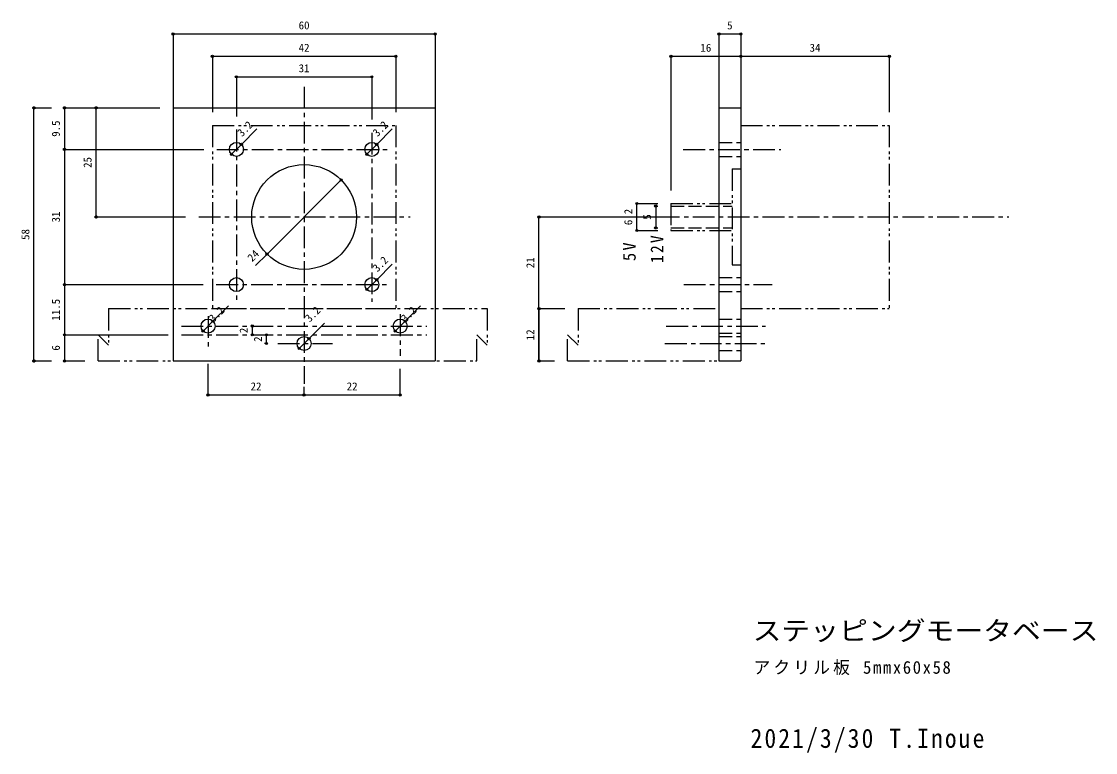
# Model space of a CAD drawing. Units: millimetres on the paper. Extents: x -120 to 126, y -81 to 86.
import ezdxf
from ezdxf.enums import TextEntityAlignment as Align

# ---------------------------------------------------------------- set-up
doc = ezdxf.new("R2010")
doc.units = ezdxf.units.MM
doc.header["$PDMODE"] = 32
doc.header["$PDSIZE"] = 0.5
for name, pattern in [('CHAIN1', [8, 5, -1, 1, -1]), ('DASHED3', [4, 3, -1]), ('DOUBLE_CHAIN1', [8.8, 5, -1, 0.6, -0.6, 0.6, -1])]:
    doc.linetypes.add(name, pattern=pattern)
for name, color, linetype in [('3-0_中心線1', 4, 'CHAIN1'), ('3-4_寸法線1', 4, 'Continuous'), ('3-5_レイヤ1', 7, 'DOUBLE_CHAIN1')]:
    doc.layers.add(name, color=color, linetype=linetype)
doc.styles.add('ＭＳ ゴシック', font='')
doc.styles.get('ＭＳ ゴシック').set_extended_font_data('MS Gothic')

msp = doc.modelspace()

# ---------------------------------------------------------------- linework, layer by layer
at = {"layer": '3-0_中心線1'}
for p, q in [((-55.493, 71.291), (-55.493, 3.224)), ((-70.993, 61.465), (-70.993, 21.736)), ((-39.993, 60.753), (-39.993, 22.02)), ((-75.487, 56.947), (-35.757, 56.947)), ((31.313, 56.947), (53.669, 56.947)), ((-79.617, 41.447), (-31.201, 41.447)), ((25.507, 41.447), (105.921, 41.447)), ((-75.629, 25.947), (-35.757, 25.947)), ((31.455, 25.947), (51.676, 25.947)), ((-77.493, 18.745), (-77.493, 10.771)), ((-33.493, 19.172), (-33.493, 9.632)), ((-83.604, 16.447), (-27.356, 16.447)), ((27.433, 16.447), (50.145, 16.447)), ((-83.604, 14.447), (-27.356, 14.447)), ((-61.532, 12.447), (-49.001, 12.447)), ((27.114, 12.447), (50.038, 12.447))]:
    msp.add_line(p, q, dxfattribs=at)
at = {"layer": '3-4_寸法線1', "color": 7}
for p, q in [((-85.493, 83.395), (-25.493, 83.395)), ((39.507, 83.395), (44.507, 83.395)), ((-76.493, 78.268), (-34.493, 78.268)), ((28.507, 78.268), (44.507, 78.268)), ((44.507, 78.268), (78.507, 78.268)), ((-70.993, 73.569), (-39.993, 73.569)), ((-69.862, 58.079), (-66.327, 61.614)), ((-38.862, 58.079), (-35.327, 61.614)), ((-110.375, 56.947), (-110.375, 25.947)), ((-72.125, 55.816), (-69.862, 58.079)), ((-41.125, 55.816), (-38.862, 58.079)), ((-47.008, 49.933), (-63.979, 32.962)), ((20.707, 38.347), (20.707, 44.547)), ((25.027, 43.947), (25.027, 38.947)), ((-1.724, 20.447), (-1.724, 41.447)), ((-63.979, 32.962), (-66.63, 30.31)), ((-38.862, 27.079), (-35.327, 30.614)), ((-41.125, 24.816), (-38.862, 27.079)), ((-110.375, 25.947), (-110.375, 14.447)), ((-1.724, 20.447), (-1.724, 8.447)), ((-1.724, 8.447), (-1.724, 20.447)), ((-67.37, 16.447), (-67.37, 14.447)), ((-110.375, 14.447), (-110.375, 8.447)), ((-64.095, 12.447), (-64.095, 14.447)), ((-77.493, 0.66), (-55.493, 0.66)), ((-55.493, 0.66), (-33.493, 0.66))]:
    msp.add_line(p, q, dxfattribs=at)
at = {"layer": '3-4_寸法線1'}
for p, q in [((-85.493, 83.395), (-85.493, 66.447)), ((-25.493, 83.395), (-25.493, 66.447)), ((39.507, 83.395), (39.507, 66.447)), ((44.507, 83.395), (44.507, 66.447)), ((-76.493, 78.268), (-76.493, 65.447)), ((-34.493, 78.268), (-34.493, 65.447)), ((28.507, 78.268), (28.507, 47.547)), ((44.507, 78.268), (44.507, 66.447)), ((78.507, 78.268), (78.507, 65.447)), ((-70.993, 73.569), (-70.993, 64.465)), ((-39.993, 73.569), (-39.993, 63.753)), ((-110.375, 56.947), (-78.487, 56.947)), ((20.707, 44.547), (25.507, 44.547)), ((25.027, 43.947), (25.507, 43.947)), ((-1.724, 41.447), (25.507, 41.447)), ((20.707, 38.347), (25.507, 38.347)), ((25.027, 38.947), (25.507, 38.947)), ((-110.375, 25.947), (-78.629, 25.947)), ((-1.724, 20.447), (4.247, 20.447)), ((-110.375, 14.447), (-86.604, 14.447)), ((-64.095, 12.447), (-64.532, 12.447)), ((-110.375, 8.447), (-105.676, 8.447)), ((-77.493, 0.66), (-77.493, 7.771)), ((-1.724, 8.447), (1.836, 8.447)), ((-33.493, 0.66), (-33.493, 6.632)), ((-55.493, 0.66), (-55.493, 2.521))]:
    msp.add_line(p, q, dxfattribs=at)
at = {"layer": '3-4_寸法線1', "color": 7}
for points in [[(-78.625, 15.316), (-76.362, 17.579), (-72.827, 21.114)], [(-34.625, 15.316), (-32.362, 17.579), (-28.827, 21.114)], [(-56.625, 11.316), (-54.362, 13.579), (-50.827, 17.114)]]:
    msp.add_lwpolyline(points, dxfattribs=at)
at = {"layer": '3-4_寸法線1'}
for p in [(-85.493, 83.395), (-25.493, 83.395), (39.507, 83.395), (44.507, 83.395), (-76.493, 78.268), (-34.493, 78.268), (28.507, 78.268), (44.507, 78.268), (78.507, 78.268), (-70.993, 73.569), (-39.993, 73.569), (-110.375, 56.947), (-69.862, 58.079), (-38.862, 58.079), (-72.125, 55.816), (-41.125, 55.816), (-47.008, 49.933), (20.707, 44.547), (25.027, 43.947), (-1.724, 41.447), (20.707, 38.347), (25.027, 38.947), (-63.979, 32.962), (-38.862, 27.079), (-110.375, 25.947), (-41.125, 24.816), (-1.724, 20.447), (-76.362, 17.579), (-32.362, 17.579), (-78.625, 15.316), (-67.37, 16.447), (-34.625, 15.316), (-110.375, 14.447), (-67.37, 14.447), (-64.095, 14.447), (-64.095, 12.447), (-54.362, 13.579), (-56.625, 11.316), (-110.375, 8.447), (-1.724, 8.447), (-77.493, 0.66), (-55.493, 0.66), (-33.493, 0.66)]:
    msp.add_point(p, dxfattribs=at)
at = {"layer": '3-5_レイヤ1', "linetype": 'Continuous'}
for p, q in [((-117.352, 8.447), (-117.352, 66.447)), ((-110.375, 66.447), (-110.375, 56.947)), ((-103.112, 41.447), (-103.112, 66.447)), ((-85.493, 66.447), (-25.493, 66.447)), ((-85.493, 66.447), (-85.493, 8.447)), ((-25.493, 66.447), (-25.493, 8.447)), ((39.507, 66.447), (44.507, 66.447)), ((39.507, 66.447), (39.507, 8.447)), ((44.507, 66.447), (44.507, 8.447)), ((-85.493, 8.447), (-25.493, 8.447)), ((39.507, 8.447), (44.507, 8.447))]:
    msp.add_line(p, q, dxfattribs=at)
at = {"layer": '3-5_レイヤ1', "color": 4, "linetype": 'Continuous'}
for p, q in [((-117.352, 66.447), (-113.375, 66.447)), ((-110.375, 66.447), (-88.493, 66.447)), ((-103.112, 66.447), (-88.493, 66.447)), ((-103.112, 41.447), (-82.617, 41.447)), ((-117.352, 8.447), (-113.375, 8.447))]:
    msp.add_line(p, q, dxfattribs=at)
at = {"layer": '3-5_レイヤ1'}
for p, q in [((-76.493, 62.447), (-34.493, 62.447)), ((-76.493, 62.447), (-76.493, 20.447)), ((-34.493, 62.447), (-34.493, 20.447)), ((44.507, 62.447), (78.507, 62.447)), ((78.507, 62.447), (78.507, 20.447)), ((42.507, 52.447), (42.507, 30.447)), ((42.507, 52.447), (44.507, 52.447)), ((28.507, 44.547), (28.507, 38.347)), ((28.507, 44.547), (42.507, 44.547)), ((28.507, 38.347), (42.507, 38.347)), ((42.507, 30.447), (44.507, 30.447)), ((-100.264, 20.447), (-34.493, 20.447)), ((-100.264, 20.447), (-100.264, 12.052)), ((-76.493, 20.447), (-13.543, 20.447)), ((-13.543, 20.447), (-13.543, 12.052)), ((7.247, 20.447), (7.247, 12.052)), ((7.247, 20.447), (39.507, 20.447)), ((44.507, 20.447), (78.507, 20.447)), ((-102.676, 8.447), (-102.676, 14.464)), ((-100.264, 12.052), (-102.676, 14.464)), ((-15.955, 8.447), (-15.955, 14.464)), ((-13.543, 12.052), (-15.955, 14.464)), ((4.836, 8.447), (4.836, 14.464)), ((7.247, 12.052), (4.836, 14.464)), ((-102.676, 8.447), (-15.955, 8.447)), ((4.836, 8.447), (39.507, 8.447))]:
    msp.add_line(p, q, dxfattribs=at)
at = {"layer": '3-5_レイヤ1', "linetype": 'DASHED3'}
for p, q in [((39.507, 58.547), (44.507, 58.547)), ((39.507, 55.347), (44.507, 55.347)), ((28.507, 43.947), (42.507, 43.947)), ((28.507, 38.947), (42.507, 38.947)), ((39.507, 27.547), (44.507, 27.547)), ((39.507, 24.347), (44.507, 24.347)), ((39.507, 18.047), (44.507, 18.047)), ((39.507, 14.847), (44.507, 14.847)), ((39.507, 14.047), (44.507, 14.047)), ((39.507, 10.847), (44.507, 10.847))]:
    msp.add_line(p, q, dxfattribs=at)
at = {"layer": '3-5_レイヤ1', "linetype": 'Continuous'}
for centre, radius in [((-70.993, 56.947), 1.6), ((-39.993, 56.947), 1.6), ((-55.493, 41.447), 12), ((-70.993, 25.947), 1.6), ((-39.993, 25.947), 1.6), ((-77.493, 16.447), 1.6), ((-33.493, 16.447), 1.6), ((-55.493, 12.447), 1.6)]:
    msp.add_circle(centre, radius, dxfattribs=at)
at = {"layer": '3-5_レイヤ1', "color": 4}
for p in [(-117.352, 66.447), (-110.375, 66.447), (-103.112, 66.447), (-110.375, 56.947), (-103.112, 41.447), (-117.352, 8.447)]:
    msp.add_point(p, dxfattribs=at)

# ---------------------------------------------------------------- texts
at = {"layer": '3-4_寸法線1', "style": 'ＭＳ ゴシック'}
for s, p in [('60', (-56.743, 83.895)), ('5', (41.382, 83.895)), ('42', (-56.743, 78.768)), ('16', (35.257, 78.768)), ('34', (60.257, 78.768)), ('31', (-56.743, 74.069)), ('22', (-67.743, 1.16)), ('22', (-45.743, 1.16))]:
    msp.add_text(s, height=1.833, dxfattribs=at).set_placement(p, align=Align.BOTTOM_LEFT)
for s, rotation, p in [('3.2', 45, (-69.332, 59.316)), ('3.2', 45, (-38.332, 59.316)), ('31', 90, (-110.875, 40.197)), ('6.2', 90, (20.207, 39.572)), ('5', 90, (24.527, 40.822)), ('24', 45, (-66.984, 30.664)), ('3.2', 45, (-38.332, 28.316)), ('21', 90, (-2.224, 29.697)), ('11.5', 90, (-110.875, 17.697)), ('3.2', 45, (-75.832, 16.816)), ('3.2', 45, (-53.832, 16.816)), ('3.2', 45, (-31.832, 16.816)), ('2', 90, (-67.87, 14.822)), ('12', 90, (-2.224, 13.197)), ('12', 90, (-2.224, 13.197)), ('2', 90, (-64.595, 12.822)), ('6', 90, (-110.875, 10.822))]:
    msp.add_text(s, height=1.833, rotation=rotation, dxfattribs=at).set_placement(p, align=Align.BOTTOM_LEFT)
at = {"layer": '3-4_寸法線1', "color": 7, "char_height": 2.933, "attachment_point": 7, "rotation": 90, "style": 'ＭＳ ゴシック'}
for s, insert in [('\\T1.27;\\W0.9;12V', (26.784, 30.897)), ('\\T1.27;\\W0.95;5V', (20.487, 31.336))]:
    msp.add_mtext(s, dxfattribs=dict(at, insert=insert))
at = {"layer": '3-5_レイヤ1', "color": 4, "style": 'ＭＳ ゴシック'}
for s, p in [('9.5', (-110.875, 59.822)), ('25', (-103.612, 52.697)), ('58', (-117.852, 36.197))]:
    msp.add_text(s, height=1.833, rotation=90, dxfattribs=at).set_placement(p, align=Align.BOTTOM_LEFT)
at = {"layer": '3-5_レイヤ1', "color": 3, "style": 'ＭＳ ゴシック', "width": 1.1}
msp.add_text('ステッピングモータベース', height=4.399, dxfattribs=at).set_placement((47.204, -56.875), align=Align.BOTTOM_LEFT)
at = {"layer": '3-5_レイヤ1', "insert": (47.434, -63.553), "char_height": 2.933, "attachment_point": 7, "style": 'ＭＳ ゴシック'}
msp.add_mtext('\\T1.2;\\W0.95;アクリル板\\~5mmx60x58', dxfattribs=at)
at = {"layer": '3-5_レイヤ1', "color": 3, "insert": (46.743, -81.283), "char_height": 4.399, "attachment_point": 7, "style": 'ＭＳ ゴシック'}
msp.add_mtext('\\T1.18;\\W0.9;2021/3/30\\~T.Inoue', dxfattribs=at)

doc.saveas('drawing.dxf')
